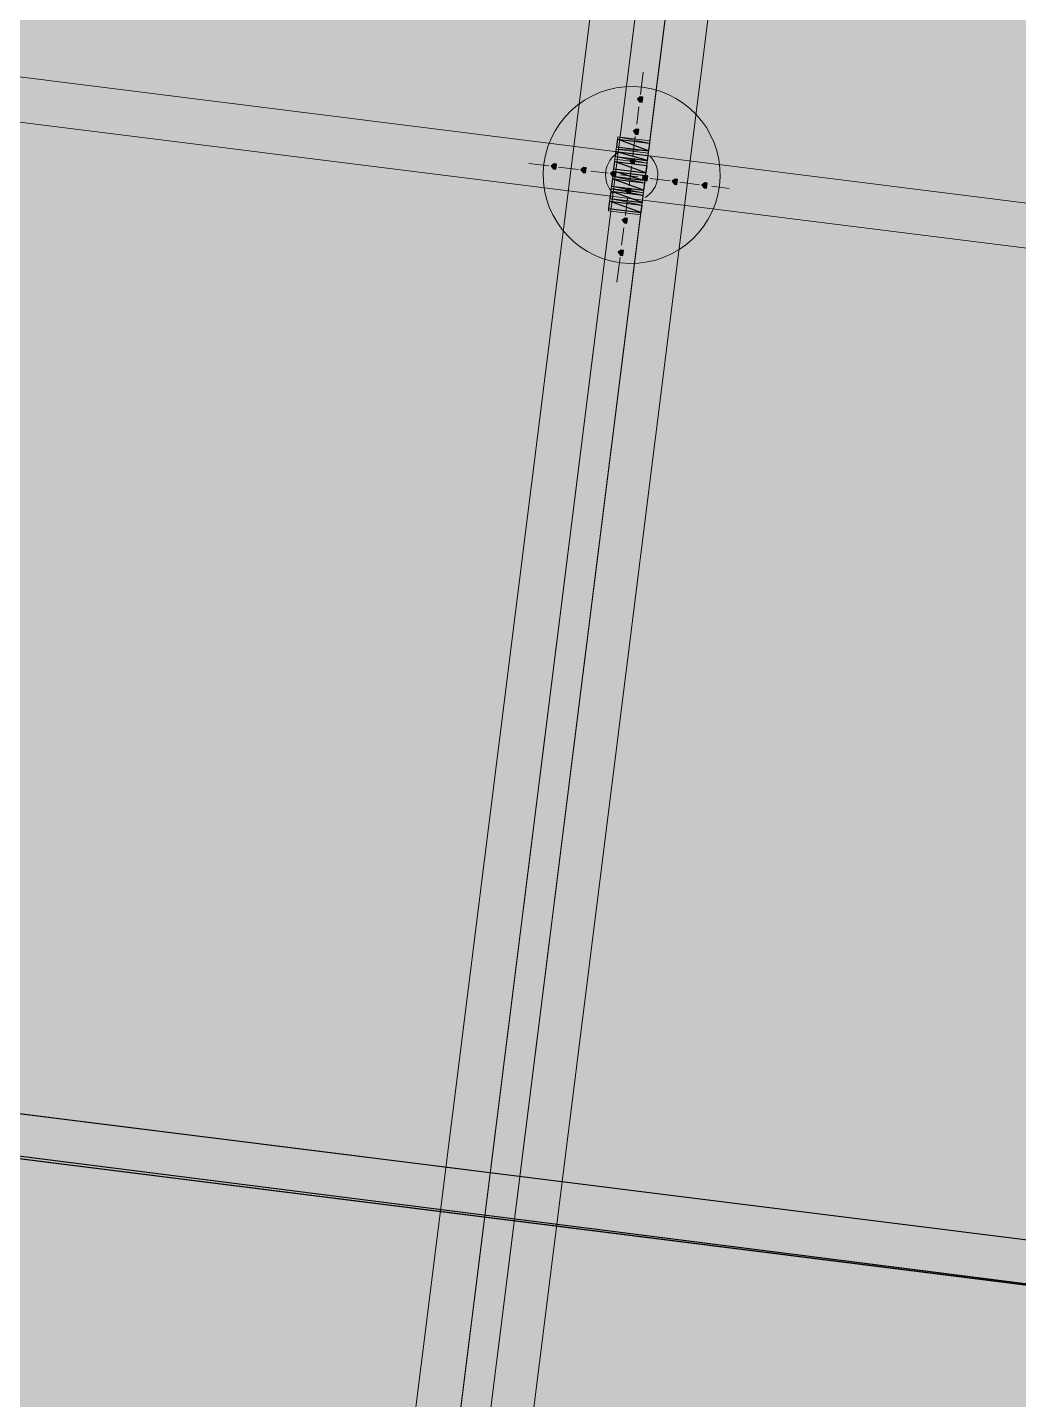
# Model space of a CAD drawing. Header units: metres. Extents: x -4 to 509425, y 7549 to 4732445.
# Drawn here: x 476067.298 to 476070.667, y 4719754.776 to 4719759.44 of the extents above; entities that cross this region are included whole.
import ezdxf

# ---------------------------------------------------------------- set-up
doc = ezdxf.new("R2010")
doc.units = ezdxf.units.M
doc.header["$LTSCALE"] = 0.01
doc.header["$MEASUREMENT"] = 0
doc.layers.get('0').update_dxf_attribs({"lineweight": 0})
doc.layers.add('_SUBESTACIÓN', color=1, linetype='Continuous')
doc.layers.add('SUBESTACION LA VID', color=253, linetype='Continuous')

# ---------------------------------------------------------------- blocks, each defined once
blk = doc.blocks.new('A$Cfff6051d')
at = {"layer": 'SUBESTACION LA VID', "transparency": 33554687}
h = blk.add_hatch(color=256, dxfattribs=at)
h.dxf.hatch_style = 2
h.paths.add_polyline_path([(476069.388, 4719759.1941), (476069.3891, 4719759.2025), (476069.3807, 4719759.2036), (476069.3712, 4719759.1962), (476069.3786, 4719759.1868), (476069.387, 4719759.1857)])
h = blk.add_hatch(color=256, dxfattribs=at)
h.dxf.hatch_style = 2
h.paths.add_polyline_path([(476069.3743, 4719759.0849), (476069.3754, 4719759.0933), (476069.367, 4719759.0944), (476069.3575, 4719759.087), (476069.3649, 4719759.0776), (476069.3733, 4719759.0765)])
h = blk.add_hatch(color=256, dxfattribs=at)
h.dxf.hatch_style = 2
h.paths.add_polyline_path([(476069.095, 4719758.9664), (476069.096, 4719758.9748), (476069.0876, 4719758.9758), (476069.0782, 4719758.9685), (476069.0855, 4719758.959), (476069.0939, 4719758.958)])
h = blk.add_hatch(color=256, dxfattribs=at)
h.dxf.hatch_style = 2
h.paths.add_polyline_path([(476069.3617, 4719758.9841), (476069.3628, 4719758.9925), (476069.3544, 4719758.9936), (476069.3449, 4719758.9862), (476069.3523, 4719758.9768), (476069.3607, 4719758.9757)])
h = blk.add_hatch(color=256, dxfattribs=at)
h.dxf.hatch_style = 2
h.paths.add_polyline_path([(476069.1958, 4719758.9537), (476069.1968, 4719758.9621), (476069.1884, 4719758.9632), (476069.179, 4719758.9558), (476069.1863, 4719758.9464), (476069.1947, 4719758.9453)])
h = blk.add_hatch(color=256, dxfattribs=at)
h.dxf.hatch_style = 2
h.paths.add_polyline_path([(476069.2966, 4719758.9411), (476069.2976, 4719758.9495), (476069.2892, 4719758.9505), (476069.2798, 4719758.9432), (476069.2871, 4719758.9337), (476069.2955, 4719758.9327)])
h = blk.add_hatch(color=256, dxfattribs=at)
h.dxf.hatch_style = 2
h.paths.add_polyline_path([(476069.4058, 4719758.9274), (476069.4069, 4719758.9358), (476069.3985, 4719758.9368), (476069.389, 4719758.9295), (476069.3963, 4719758.92), (476069.4047, 4719758.919)])
h = blk.add_hatch(color=256, dxfattribs=at)
h.dxf.hatch_style = 2
h.paths.add_polyline_path([(476069.3491, 4719758.8833), (476069.3501, 4719758.8917), (476069.3417, 4719758.8928), (476069.3323, 4719758.8854), (476069.3396, 4719758.876), (476069.348, 4719758.8749)])
h = blk.add_hatch(color=256, dxfattribs=at)
h.dxf.hatch_style = 2
h.paths.add_polyline_path([(476069.5066, 4719758.9148), (476069.5077, 4719758.9232), (476069.4993, 4719758.9242), (476069.4898, 4719758.9169), (476069.4971, 4719758.9074), (476069.5055, 4719758.9064)])
h = blk.add_hatch(color=256, dxfattribs=at)
h.dxf.hatch_style = 2
h.paths.add_polyline_path([(476069.6074, 4719758.9021), (476069.6085, 4719758.9105), (476069.6001, 4719758.9116), (476069.5906, 4719758.9042), (476069.5979, 4719758.8948), (476069.6064, 4719758.8937)])
h = blk.add_hatch(color=256, dxfattribs=at)
h.dxf.hatch_style = 2
h.paths.add_polyline_path([(476069.3364, 4719758.7825), (476069.3375, 4719758.7909), (476069.3291, 4719758.792), (476069.3196, 4719758.7846), (476069.327, 4719758.7752), (476069.3354, 4719758.7741)])
h = blk.add_hatch(color=256, dxfattribs=at)
h.dxf.hatch_style = 2
h.paths.add_polyline_path([(476069.3227, 4719758.6733), (476069.3238, 4719758.6817), (476069.3154, 4719758.6828), (476069.3059, 4719758.6754), (476069.3133, 4719758.666), (476069.3217, 4719758.6649)])
at = {"layer": 'SUBESTACION LA VID', "lineweight": 15}
for p, q in [((476073.0778, 4719758.5438), (475977.8264, 4719770.4854)), ((476073.0589, 4719758.3926), (475977.8075, 4719770.3342)), ((476072.6429, 4719755.0745), (475976.8959, 4719767.0782)), ((476072.6239, 4719754.9233), (475976.8769, 4719766.927)), ((476069.682, 4719762.0156), (476068.5141, 4719752.6996)), ((476069.7829, 4719762.003), (476068.6149, 4719752.687)), ((476069.3912, 4719759.2876), (476069.3817, 4719759.212)), ((476069.3765, 4719759.17), (476069.3691, 4719759.1112)), ((476069.4048, 4719759.0555), (476069.3124, 4719759.0671)), ((476069.3638, 4719759.0692), (476069.3554, 4719759.002)), ((476069.3029, 4719759.0597), (476069.2998, 4719759.0345)), ((476069.3071, 4719759.0251), (476069.3995, 4719759.0135)), ((476069.3071, 4719759.0251), (476069.3995, 4719759.0135)), ((476069.3082, 4719759.0335), (476069.3082, 4719759.0335)), ((476069.3113, 4719759.0587), (476069.3113, 4719759.0587)), ((476069.4006, 4719759.0219), (476069.4006, 4719759.0219)), ((476069.4037, 4719759.0471), (476069.4037, 4719759.0471)), ((476069.409, 4719759.0208), (476069.4121, 4719759.0461)), ((476069.0698, 4719758.9695), (476069.0026, 4719758.9779)), ((476069.2935, 4719758.9841), (476069.2903, 4719758.9589)), ((476069.2977, 4719759.0177), (476069.2956, 4719759.0009)), ((476069.3019, 4719758.9831), (476069.3019, 4719758.9831)), ((476069.3953, 4719758.9799), (476069.3029, 4719758.9915)), ((476069.3029, 4719758.9915), (476069.3953, 4719758.9799)), ((476069.304, 4719758.9999), (476069.304, 4719758.9999)), ((476069.3061, 4719759.0167), (476069.3061, 4719759.0167)), ((476069.3964, 4719758.9883), (476069.3964, 4719758.9883)), ((476069.4048, 4719758.9872), (476069.4079, 4719759.0124)), ((476069.1706, 4719758.9569), (476069.1034, 4719758.9653)), ((476069.2714, 4719758.9442), (476069.2126, 4719758.9516)), ((476069.2955, 4719758.9327), (476069.3879, 4719758.9211)), ((476069.2976, 4719758.9495), (476069.39, 4719758.9379)), ((476069.2987, 4719758.9579), (476069.2987, 4719758.9579)), ((476069.3722, 4719758.9316), (476069.3134, 4719758.939)), ((476069.3512, 4719758.9684), (476069.3428, 4719758.9012)), ((476069.3911, 4719758.9463), (476069.3911, 4719758.9463)), ((476069.3943, 4719758.9715), (476069.3943, 4719758.9715)), ((476069.3995, 4719758.9452), (476069.4027, 4719758.9704)), ((476069.2777, 4719758.8581), (476069.2808, 4719758.8833)), ((476069.2829, 4719758.9001), (476069.2861, 4719758.9253)), ((476069.2892, 4719758.8823), (476069.2892, 4719758.8823)), ((476069.3827, 4719758.8791), (476069.2903, 4719758.8907)), ((476069.2903, 4719758.8907), (476069.3827, 4719758.8791)), ((476069.2913, 4719758.8991), (476069.2913, 4719758.8991)), ((476069.2945, 4719758.9243), (476069.2945, 4719758.9243)), ((476069.3837, 4719758.8875), (476069.3837, 4719758.8875)), ((476069.3869, 4719758.9127), (476069.3869, 4719758.9127)), ((476069.3953, 4719758.9116), (476069.3921, 4719758.8864)), ((476069.4814, 4719758.9179), (476069.4142, 4719758.9263)), ((476069.5822, 4719758.9053), (476069.515, 4719758.9137)), ((476069.683, 4719758.8926), (476069.6242, 4719758.9)), ((476069.2734, 4719758.8245), (476069.2766, 4719758.8497)), ((476069.285, 4719758.8487), (476069.285, 4719758.8487)), ((476069.2861, 4719758.8571), (476069.3785, 4719758.8455)), ((476069.3375, 4719758.8592), (476069.3301, 4719758.8004)), ((476069.3774, 4719758.8371), (476069.3774, 4719758.8371)), ((476069.3816, 4719758.8707), (476069.3816, 4719758.8707)), ((476069.3858, 4719758.836), (476069.3827, 4719758.8108)), ((476069.39, 4719758.8696), (476069.3869, 4719758.8444)), ((476069.3732, 4719758.8035), (476069.2808, 4719758.8151)), ((476069.2818, 4719758.8235), (476069.2818, 4719758.8235)), ((476069.3742, 4719758.8119), (476069.3742, 4719758.8119)), ((476069.3249, 4719758.7584), (476069.3175, 4719758.6996)), ((476069.3122, 4719758.6576), (476069.3017, 4719758.5735))]:
    blk.add_line(p, q, dxfattribs=at)
at = {"layer": 'SUBESTACION LA VID', "lineweight": 0}
for p, q in [((476069.3953, 4719758.9799), (476069.2945, 4719758.9925)), ((476069.2977, 4719759.0177), (476069.4069, 4719759.004))]:
    blk.add_line(p, q, dxfattribs=at)
at = {"layer": 'SUBESTACION LA VID', "lineweight": 15}
for points in [[(476073.0589, 4719758.3926), (476073.0778, 4719758.5438), (475977.8264, 4719770.4854), (475977.8075, 4719770.3342), (476073.0589, 4719758.3926)], [(476070.2133, 4719767.478), (476069.9721, 4719765.5543), (476065.5889, 4719730.5921)], [(476065.9837, 4719730.5426), (476070.3669, 4719765.5048), (476070.6081, 4719767.4285)], [(476072.6239, 4719754.9233), (476072.6429, 4719755.0745), (475976.8959, 4719767.0782), (475976.8769, 4719766.927), (476072.6239, 4719754.9233)], [(476069.682, 4719762.0156), (476069.7829, 4719762.003), (476068.6149, 4719752.687), (476068.5141, 4719752.6996), (476069.682, 4719762.0156)], [(476069.4069, 4719759.004), (476069.4079, 4719759.0124), (476069.3995, 4719759.0135), (476069.4079, 4719759.0124), (476069.409, 4719759.0208), (476069.4121, 4719759.0461), (476069.4132, 4719759.0545), (476069.4048, 4719759.0555), (476069.3124, 4719759.0671), (476069.304, 4719759.0681), (476069.3029, 4719759.0597), (476069.2998, 4719759.0345), (476069.2987, 4719759.0261), (476069.3071, 4719759.0251), (476069.2987, 4719759.0261), (476069.2977, 4719759.0177), (476069.2956, 4719759.0009), (476069.2945, 4719758.9925), (476069.3029, 4719758.9915), (476069.2945, 4719758.9925), (476069.2935, 4719758.9841), (476069.2903, 4719758.9589), (476069.2892, 4719758.9505), (476069.2976, 4719758.9495), (476069.2955, 4719758.9327), (476069.2871, 4719758.9337), (476069.2861, 4719758.9253), (476069.2829, 4719758.9001), (476069.2819, 4719758.8917), (476069.2903, 4719758.8907), (476069.2819, 4719758.8917), (476069.2808, 4719758.8833), (476069.2777, 4719758.8581), (476069.2861, 4719758.8571), (476069.2777, 4719758.8581), (476069.2766, 4719758.8497), (476069.2734, 4719758.8245), (476069.2724, 4719758.8161), (476069.2808, 4719758.8151), (476069.3732, 4719758.8035), (476069.3816, 4719758.8024), (476069.3827, 4719758.8108), (476069.3858, 4719758.836), (476069.3869, 4719758.8444), (476069.3785, 4719758.8455), (476069.3869, 4719758.8444), (476069.39, 4719758.8696), (476069.3911, 4719758.878), (476069.3827, 4719758.8791), (476069.3911, 4719758.878), (476069.3921, 4719758.8864), (476069.3953, 4719758.9116), (476069.3963, 4719758.92), (476069.3879, 4719758.9211), (476069.39, 4719758.9379), (476069.3985, 4719758.9368), (476069.3995, 4719758.9452), (476069.4027, 4719758.9704), (476069.4037, 4719758.9788), (476069.3953, 4719758.9799), (476069.4037, 4719758.9788), (476069.4048, 4719758.9872), (476069.4069, 4719759.004)], [(476069.2861, 4719758.8571), (476069.2861, 4719758.8571), (476069.3785, 4719758.8455)]]:
    blk.add_lwpolyline(points, dxfattribs=at)
at = {"layer": 'SUBESTACION LA VID'}
for points in [[(476069.388, 4719759.1941), (476069.3891, 4719759.2025), (476069.3807, 4719759.2036), (476069.3712, 4719759.1962), (476069.3786, 4719759.1868), (476069.387, 4719759.1857)], [(476069.3743, 4719759.0849), (476069.3754, 4719759.0933), (476069.367, 4719759.0944), (476069.3575, 4719759.087), (476069.3649, 4719759.0776), (476069.3733, 4719759.0765)], [(476069.095, 4719758.9664), (476069.096, 4719758.9748), (476069.0876, 4719758.9758), (476069.0782, 4719758.9685), (476069.0855, 4719758.959), (476069.0939, 4719758.958)], [(476069.3617, 4719758.9841), (476069.3628, 4719758.9925), (476069.3544, 4719758.9936), (476069.3449, 4719758.9862), (476069.3523, 4719758.9768), (476069.3607, 4719758.9757)], [(476069.1958, 4719758.9537), (476069.1968, 4719758.9621), (476069.1884, 4719758.9632), (476069.179, 4719758.9558), (476069.1863, 4719758.9464), (476069.1947, 4719758.9453)], [(476069.2966, 4719758.9411), (476069.2976, 4719758.9495), (476069.2892, 4719758.9505), (476069.2798, 4719758.9432), (476069.2871, 4719758.9337), (476069.2955, 4719758.9327)], [(476069.4058, 4719758.9274), (476069.4069, 4719758.9358), (476069.3985, 4719758.9368), (476069.389, 4719758.9295), (476069.3963, 4719758.92), (476069.4047, 4719758.919)], [(476069.3491, 4719758.8833), (476069.3501, 4719758.8917), (476069.3417, 4719758.8928), (476069.3323, 4719758.8854), (476069.3396, 4719758.876), (476069.348, 4719758.8749)], [(476069.5066, 4719758.9148), (476069.5077, 4719758.9232), (476069.4993, 4719758.9242), (476069.4898, 4719758.9169), (476069.4971, 4719758.9074), (476069.5055, 4719758.9064)], [(476069.6074, 4719758.9021), (476069.6085, 4719758.9105), (476069.6001, 4719758.9116), (476069.5906, 4719758.9042), (476069.5979, 4719758.8948), (476069.6064, 4719758.8937)], [(476069.3364, 4719758.7825), (476069.3375, 4719758.7909), (476069.3291, 4719758.792), (476069.3196, 4719758.7846), (476069.327, 4719758.7752), (476069.3354, 4719758.7741)], [(476069.3227, 4719758.6733), (476069.3238, 4719758.6817), (476069.3154, 4719758.6828), (476069.3059, 4719758.6754), (476069.3133, 4719758.666), (476069.3217, 4719758.6649)]]:
    blk.add_lwpolyline(points, close=True, dxfattribs=at)
at = {"layer": 'SUBESTACION LA VID', "lineweight": 0}
for points in [[(476069.388, 4719759.1941), (476069.3891, 4719759.2025), (476069.3807, 4719759.2036), (476069.3712, 4719759.1962), (476069.3786, 4719759.1868), (476069.387, 4719759.1857)], [(476069.3743, 4719759.0849), (476069.3754, 4719759.0933), (476069.367, 4719759.0944), (476069.3575, 4719759.087), (476069.3649, 4719759.0776), (476069.3733, 4719759.0765)], [(476069.095, 4719758.9664), (476069.096, 4719758.9748), (476069.0876, 4719758.9758), (476069.0782, 4719758.9685), (476069.0855, 4719758.959), (476069.0939, 4719758.958)], [(476069.3617, 4719758.9841), (476069.3628, 4719758.9925), (476069.3544, 4719758.9936), (476069.3449, 4719758.9862), (476069.3523, 4719758.9768), (476069.3607, 4719758.9757)], [(476069.1958, 4719758.9537), (476069.1968, 4719758.9621), (476069.1884, 4719758.9632), (476069.179, 4719758.9558), (476069.1863, 4719758.9464), (476069.1947, 4719758.9453)], [(476069.2966, 4719758.9411), (476069.2976, 4719758.9495), (476069.2892, 4719758.9505), (476069.2798, 4719758.9432), (476069.2871, 4719758.9337), (476069.2955, 4719758.9327)], [(476069.4058, 4719758.9274), (476069.4069, 4719758.9358), (476069.3985, 4719758.9368), (476069.389, 4719758.9295), (476069.3963, 4719758.92), (476069.4047, 4719758.919)], [(476069.3491, 4719758.8833), (476069.3501, 4719758.8917), (476069.3417, 4719758.8928), (476069.3323, 4719758.8854), (476069.3396, 4719758.876), (476069.348, 4719758.8749)], [(476069.5066, 4719758.9148), (476069.5077, 4719758.9232), (476069.4993, 4719758.9242), (476069.4898, 4719758.9169), (476069.4971, 4719758.9074), (476069.5055, 4719758.9064)], [(476069.6074, 4719758.9021), (476069.6085, 4719758.9105), (476069.6001, 4719758.9116), (476069.5906, 4719758.9042), (476069.5979, 4719758.8948), (476069.6064, 4719758.8937)], [(476069.3364, 4719758.7825), (476069.3375, 4719758.7909), (476069.3291, 4719758.792), (476069.3196, 4719758.7846), (476069.327, 4719758.7752), (476069.3354, 4719758.7741)], [(476069.3227, 4719758.6733), (476069.3238, 4719758.6817), (476069.3154, 4719758.6828), (476069.3059, 4719758.6754), (476069.3133, 4719758.666), (476069.3217, 4719758.6649)]]:
    blk.add_lwpolyline(points, close=True, dxfattribs=at)
for points in [[(476069.3124, 4719759.0671), (476069.4132, 4719759.0545), (476069.304, 4719759.0681), (476069.4132, 4719759.0545), (476069.304, 4719759.0681), (476069.4132, 4719759.0545), (476069.304, 4719759.0681), (476069.4132, 4719759.0545), (476069.304, 4719759.0681), (476069.4121, 4719759.0461), (476069.3029, 4719759.0597), (476069.4121, 4719759.0461), (476069.3029, 4719759.0597)], [(476069.409, 4719759.0208), (476069.2987, 4719759.0261), (476069.4079, 4719759.0124), (476069.2987, 4719759.0261), (476069.4079, 4719759.0124)], [(476069.3995, 4719759.0135), (476069.2987, 4719759.0261), (476069.3995, 4719759.0135)], [(476069.2987, 4719759.0261), (476069.4079, 4719759.0124), (476069.2987, 4719759.0261), (476069.4079, 4719759.0124), (476069.2987, 4719759.0261), (476069.4079, 4719759.0124), (476069.2987, 4719759.0261), (476069.4079, 4719759.0124), (476069.2987, 4719759.0261), (476069.4079, 4719759.0124), (476069.2987, 4719759.0261), (476069.4079, 4719759.0124)], [(476069.409, 4719759.0208), (476069.2998, 4719759.0345), (476069.409, 4719759.0208), (476069.2998, 4719759.0345), (476069.409, 4719759.0208), (476069.2998, 4719759.0345), (476069.409, 4719759.0208), (476069.2998, 4719759.0345)], [(476069.2935, 4719758.9841), (476069.4027, 4719758.9704), (476069.2935, 4719758.9841), (476069.4027, 4719758.9704), (476069.2935, 4719758.9841), (476069.4027, 4719758.9704), (476069.2935, 4719758.9841), (476069.4027, 4719758.9704)], [(476069.2956, 4719759.0009), (476069.4037, 4719758.9788), (476069.2945, 4719758.9925), (476069.4037, 4719758.9788), (476069.2945, 4719758.9925), (476069.4037, 4719758.9788), (476069.2945, 4719758.9925), (476069.4037, 4719758.9788), (476069.2945, 4719758.9925), (476069.4037, 4719758.9788), (476069.2945, 4719758.9925), (476069.4037, 4719758.9788)], [(476069.3029, 4719758.9915), (476069.4037, 4719758.9788), (476069.2945, 4719758.9925), (476069.4037, 4719758.9788), (476069.2945, 4719758.9925), (476069.4037, 4719758.9788)], [(476069.2955, 4719758.9327), (476069.3963, 4719758.92), (476069.2871, 4719758.9337), (476069.3963, 4719758.92), (476069.2871, 4719758.9337), (476069.3963, 4719758.92), (476069.2871, 4719758.9337), (476069.3953, 4719758.9116), (476069.2861, 4719758.9253), (476069.3953, 4719758.9116), (476069.2861, 4719758.9253), (476069.3953, 4719758.9116), (476069.2861, 4719758.9253)], [(476069.3985, 4719758.9368), (476069.2892, 4719758.9505), (476069.3985, 4719758.9368), (476069.2892, 4719758.9505), (476069.3985, 4719758.9368), (476069.2892, 4719758.9505), (476069.3985, 4719758.9368), (476069.2892, 4719758.9505), (476069.39, 4719758.9379)], [(476069.3995, 4719758.9452), (476069.2903, 4719758.9589), (476069.3995, 4719758.9452), (476069.2903, 4719758.9589), (476069.3995, 4719758.9452)], [(476069.2819, 4719758.8917), (476069.39, 4719758.8696), (476069.2808, 4719758.8833)], [(476069.2829, 4719758.9001), (476069.3911, 4719758.878), (476069.2819, 4719758.8917), (476069.3911, 4719758.878), (476069.2819, 4719758.8917), (476069.3911, 4719758.878)], [(476069.3827, 4719758.8791), (476069.2819, 4719758.8917), (476069.3827, 4719758.8791)], [(476069.2819, 4719758.8917), (476069.3911, 4719758.878), (476069.2819, 4719758.8917), (476069.3911, 4719758.878), (476069.2819, 4719758.8917), (476069.3911, 4719758.878), (476069.2819, 4719758.8917), (476069.3911, 4719758.878), (476069.2819, 4719758.8917), (476069.3911, 4719758.878)], [(476069.3921, 4719758.8864), (476069.2829, 4719758.9001), (476069.3921, 4719758.8864), (476069.2829, 4719758.9001), (476069.3921, 4719758.8864)], [(476069.2861, 4719758.8571), (476069.3869, 4719758.8444), (476069.2777, 4719758.8581), (476069.3858, 4719758.836), (476069.2766, 4719758.8497), (476069.3858, 4719758.836), (476069.2766, 4719758.8497), (476069.3858, 4719758.836), (476069.2766, 4719758.8497), (476069.3858, 4719758.836), (476069.2766, 4719758.8497), (476069.3858, 4719758.836), (476069.2766, 4719758.8497)], [(476069.3869, 4719758.8444), (476069.2777, 4719758.8581), (476069.3869, 4719758.8444), (476069.2777, 4719758.8581), (476069.3869, 4719758.8444), (476069.2777, 4719758.8581), (476069.3869, 4719758.8444), (476069.2777, 4719758.8581), (476069.3869, 4719758.8444), (476069.2777, 4719758.8581), (476069.3869, 4719758.8444), (476069.2777, 4719758.8581), (476069.3785, 4719758.8455)], [(476069.3816, 4719758.8024), (476069.2724, 4719758.8161), (476069.3816, 4719758.8024), (476069.2724, 4719758.8161), (476069.3816, 4719758.8024), (476069.2724, 4719758.8161), (476069.3816, 4719758.8024), (476069.2724, 4719758.8161), (476069.3816, 4719758.8024), (476069.2724, 4719758.8161), (476069.3732, 4719758.8035)], [(476069.3827, 4719758.8108), (476069.2734, 4719758.8245), (476069.3827, 4719758.8108)]]:
    blk.add_lwpolyline(points, dxfattribs=at)
at = {"layer": 'SUBESTACION LA VID'}
for points in [[(475976.8769, 4719766.927), (475976.8769, 4719766.927), (475976.8959, 4719767.0782), (475976.8959, 4719767.0782), (475976.8959, 4719767.0782), (476072.6239, 4719754.9233), (476072.6239, 4719754.9233), (476072.6239, 4719754.9233), (475976.8769, 4719766.927), (475976.8769, 4719766.927)], [(475976.8959, 4719767.0782), (475976.8959, 4719767.0782), (476072.6239, 4719754.9233), (476072.6239, 4719754.9233), (476072.6239, 4719754.9233), (476072.6429, 4719755.0745), (476072.6429, 4719755.0745), (476072.6429, 4719755.0745), (475976.8959, 4719767.0782), (475976.8959, 4719767.0782)], [(476069.3029, 4719759.0597), (476069.3029, 4719759.0597), (476069.409, 4719759.0208), (476069.409, 4719759.0208), (476069.409, 4719759.0208), (476069.2998, 4719759.0345), (476069.2998, 4719759.0345), (476069.2998, 4719759.0345), (476069.3029, 4719759.0597), (476069.3029, 4719759.0597)], [(476069.4121, 4719759.0461), (476069.4121, 4719759.0461), (476069.3029, 4719759.0597), (476069.3029, 4719759.0597), (476069.3029, 4719759.0597), (476069.409, 4719759.0208), (476069.409, 4719759.0208), (476069.409, 4719759.0208), (476069.4121, 4719759.0461), (476069.4121, 4719759.0461)], [(476069.2935, 4719758.9841), (476069.2935, 4719758.9841), (476069.3995, 4719758.9452), (476069.3995, 4719758.9452), (476069.3995, 4719758.9452), (476069.2903, 4719758.9589), (476069.2903, 4719758.9589), (476069.2903, 4719758.9589), (476069.2935, 4719758.9841), (476069.2935, 4719758.9841)], [(476069.4027, 4719758.9704), (476069.4027, 4719758.9704), (476069.2935, 4719758.9841), (476069.2935, 4719758.9841), (476069.2935, 4719758.9841), (476069.3995, 4719758.9452), (476069.3995, 4719758.9452), (476069.3995, 4719758.9452), (476069.4027, 4719758.9704), (476069.4027, 4719758.9704)], [(476069.2977, 4719759.0177), (476069.2977, 4719759.0177), (476069.4048, 4719758.9872), (476069.4048, 4719758.9872), (476069.4048, 4719758.9872), (476069.2956, 4719759.0009), (476069.2956, 4719759.0009), (476069.2956, 4719759.0009), (476069.2977, 4719759.0177), (476069.2977, 4719759.0177)], [(476069.4069, 4719759.004), (476069.4069, 4719759.004), (476069.2977, 4719759.0177), (476069.2977, 4719759.0177), (476069.2977, 4719759.0177), (476069.4048, 4719758.9872), (476069.4048, 4719758.9872), (476069.4048, 4719758.9872), (476069.4069, 4719759.004), (476069.4069, 4719759.004)], [(476069.2976, 4719758.9495), (476069.2976, 4719758.9495), (476069.3879, 4719758.9211), (476069.3879, 4719758.9211), (476069.3879, 4719758.9211), (476069.2955, 4719758.9327), (476069.2955, 4719758.9327), (476069.2955, 4719758.9327), (476069.2976, 4719758.9495), (476069.2976, 4719758.9495)], [(476069.39, 4719758.9379), (476069.39, 4719758.9379), (476069.2976, 4719758.9495), (476069.2976, 4719758.9495), (476069.2976, 4719758.9495), (476069.3879, 4719758.9211), (476069.3879, 4719758.9211), (476069.3879, 4719758.9211), (476069.39, 4719758.9379), (476069.39, 4719758.9379)], [(476069.2808, 4719758.8833), (476069.2808, 4719758.8833), (476069.3869, 4719758.8444), (476069.3869, 4719758.8444), (476069.3869, 4719758.8444), (476069.2777, 4719758.8581), (476069.2777, 4719758.8581), (476069.2777, 4719758.8581), (476069.2808, 4719758.8833), (476069.2808, 4719758.8833)], [(476069.39, 4719758.8696), (476069.39, 4719758.8696), (476069.2808, 4719758.8833), (476069.2808, 4719758.8833), (476069.2808, 4719758.8833), (476069.3869, 4719758.8444), (476069.3869, 4719758.8444), (476069.3869, 4719758.8444), (476069.39, 4719758.8696), (476069.39, 4719758.8696)], [(476069.2861, 4719758.9253), (476069.2861, 4719758.9253), (476069.3921, 4719758.8864), (476069.3921, 4719758.8864), (476069.3921, 4719758.8864), (476069.2829, 4719758.9001), (476069.2829, 4719758.9001), (476069.2829, 4719758.9001), (476069.2861, 4719758.9253), (476069.2861, 4719758.9253)], [(476069.3953, 4719758.9116), (476069.3953, 4719758.9116), (476069.2861, 4719758.9253), (476069.2861, 4719758.9253), (476069.2861, 4719758.9253), (476069.3921, 4719758.8864), (476069.3921, 4719758.8864), (476069.3921, 4719758.8864), (476069.3953, 4719758.9116), (476069.3953, 4719758.9116)], [(476069.2766, 4719758.8497), (476069.2766, 4719758.8497), (476069.3827, 4719758.8108), (476069.3827, 4719758.8108), (476069.3827, 4719758.8108), (476069.2734, 4719758.8245), (476069.2734, 4719758.8245), (476069.2734, 4719758.8245), (476069.2766, 4719758.8497), (476069.2766, 4719758.8497)], [(476069.3858, 4719758.836), (476069.3858, 4719758.836), (476069.2766, 4719758.8497), (476069.2766, 4719758.8497), (476069.2766, 4719758.8497), (476069.3827, 4719758.8108), (476069.3827, 4719758.8108), (476069.3827, 4719758.8108), (476069.3858, 4719758.836), (476069.3858, 4719758.836)]]:
    blk.add_open_spline(points, degree=3, knots=[0, 0, 0, 0, 1, 1, 1, 2, 2, 2, 3, 3, 3, 3], dxfattribs=at)
at = {"layer": 'SUBESTACION LA VID', "lineweight": 0}
for points in [[(475976.8769, 4719766.927), (475976.8769, 4719766.927), (475976.8959, 4719767.0782), (475976.8959, 4719767.0782), (475976.8959, 4719767.0782), (476072.6239, 4719754.9233), (476072.6239, 4719754.9233), (476072.6239, 4719754.9233), (475976.8769, 4719766.927), (475976.8769, 4719766.927)], [(475976.8959, 4719767.0782), (475976.8959, 4719767.0782), (476072.6239, 4719754.9233), (476072.6239, 4719754.9233), (476072.6239, 4719754.9233), (476072.6429, 4719755.0745), (476072.6429, 4719755.0745), (476072.6429, 4719755.0745), (475976.8959, 4719767.0782), (475976.8959, 4719767.0782)], [(476069.3029, 4719759.0597), (476069.3029, 4719759.0597), (476069.409, 4719759.0208), (476069.409, 4719759.0208), (476069.409, 4719759.0208), (476069.2998, 4719759.0345), (476069.2998, 4719759.0345), (476069.2998, 4719759.0345), (476069.3029, 4719759.0597), (476069.3029, 4719759.0597)], [(476069.4121, 4719759.0461), (476069.4121, 4719759.0461), (476069.3029, 4719759.0597), (476069.3029, 4719759.0597), (476069.3029, 4719759.0597), (476069.409, 4719759.0208), (476069.409, 4719759.0208), (476069.409, 4719759.0208), (476069.4121, 4719759.0461), (476069.4121, 4719759.0461)], [(476069.2935, 4719758.9841), (476069.2935, 4719758.9841), (476069.3995, 4719758.9452), (476069.3995, 4719758.9452), (476069.3995, 4719758.9452), (476069.2903, 4719758.9589), (476069.2903, 4719758.9589), (476069.2903, 4719758.9589), (476069.2935, 4719758.9841), (476069.2935, 4719758.9841)], [(476069.4027, 4719758.9704), (476069.4027, 4719758.9704), (476069.2935, 4719758.9841), (476069.2935, 4719758.9841), (476069.2935, 4719758.9841), (476069.3995, 4719758.9452), (476069.3995, 4719758.9452), (476069.3995, 4719758.9452), (476069.4027, 4719758.9704), (476069.4027, 4719758.9704)], [(476069.2977, 4719759.0177), (476069.2977, 4719759.0177), (476069.4048, 4719758.9872), (476069.4048, 4719758.9872), (476069.4048, 4719758.9872), (476069.2956, 4719759.0009), (476069.2956, 4719759.0009), (476069.2956, 4719759.0009), (476069.2977, 4719759.0177), (476069.2977, 4719759.0177)], [(476069.4069, 4719759.004), (476069.4069, 4719759.004), (476069.2977, 4719759.0177), (476069.2977, 4719759.0177), (476069.2977, 4719759.0177), (476069.4048, 4719758.9872), (476069.4048, 4719758.9872), (476069.4048, 4719758.9872), (476069.4069, 4719759.004), (476069.4069, 4719759.004)], [(476069.2976, 4719758.9495), (476069.2976, 4719758.9495), (476069.3879, 4719758.9211), (476069.3879, 4719758.9211), (476069.3879, 4719758.9211), (476069.2955, 4719758.9327), (476069.2955, 4719758.9327), (476069.2955, 4719758.9327), (476069.2976, 4719758.9495), (476069.2976, 4719758.9495)], [(476069.39, 4719758.9379), (476069.39, 4719758.9379), (476069.2976, 4719758.9495), (476069.2976, 4719758.9495), (476069.2976, 4719758.9495), (476069.3879, 4719758.9211), (476069.3879, 4719758.9211), (476069.3879, 4719758.9211), (476069.39, 4719758.9379), (476069.39, 4719758.9379)], [(476069.2808, 4719758.8833), (476069.2808, 4719758.8833), (476069.3869, 4719758.8444), (476069.3869, 4719758.8444), (476069.3869, 4719758.8444), (476069.2777, 4719758.8581), (476069.2777, 4719758.8581), (476069.2777, 4719758.8581), (476069.2808, 4719758.8833), (476069.2808, 4719758.8833)], [(476069.39, 4719758.8696), (476069.39, 4719758.8696), (476069.2808, 4719758.8833), (476069.2808, 4719758.8833), (476069.2808, 4719758.8833), (476069.3869, 4719758.8444), (476069.3869, 4719758.8444), (476069.3869, 4719758.8444), (476069.39, 4719758.8696), (476069.39, 4719758.8696)], [(476069.2861, 4719758.9253), (476069.2861, 4719758.9253), (476069.3921, 4719758.8864), (476069.3921, 4719758.8864), (476069.3921, 4719758.8864), (476069.2829, 4719758.9001), (476069.2829, 4719758.9001), (476069.2829, 4719758.9001), (476069.2861, 4719758.9253), (476069.2861, 4719758.9253)], [(476069.3953, 4719758.9116), (476069.3953, 4719758.9116), (476069.2861, 4719758.9253), (476069.2861, 4719758.9253), (476069.2861, 4719758.9253), (476069.3921, 4719758.8864), (476069.3921, 4719758.8864), (476069.3921, 4719758.8864), (476069.3953, 4719758.9116), (476069.3953, 4719758.9116)], [(476069.2766, 4719758.8497), (476069.2766, 4719758.8497), (476069.3827, 4719758.8108), (476069.3827, 4719758.8108), (476069.3827, 4719758.8108), (476069.2734, 4719758.8245), (476069.2734, 4719758.8245), (476069.2734, 4719758.8245), (476069.2766, 4719758.8497), (476069.2766, 4719758.8497)], [(476069.3858, 4719758.836), (476069.3858, 4719758.836), (476069.2766, 4719758.8497), (476069.2766, 4719758.8497), (476069.2766, 4719758.8497), (476069.3827, 4719758.8108), (476069.3827, 4719758.8108), (476069.3827, 4719758.8108), (476069.3858, 4719758.836), (476069.3858, 4719758.836)]]:
    blk.add_open_spline(points, degree=3, knots=[0, 0, 0, 0, 1, 1, 1, 2, 2, 2, 3, 3, 3, 3], dxfattribs=at)
at = {"layer": 'SUBESTACION LA VID', "lineweight": 15}
for points, knots in [([(476069.0535, 4719758.9758), (476069.0329, 4719758.8111), (476069.1496, 4719758.6609), (476069.3143, 4719758.6402), (476069.479, 4719758.6196), (476069.6293, 4719758.7364), (476069.6499, 4719758.9011), (476069.6706, 4719759.0657), (476069.5538, 4719759.216), (476069.3891, 4719759.2366), (476069.2244, 4719759.2573), (476069.0742, 4719759.1405), (476069.0535, 4719758.9758)], [0, 0, 0, 0, 1, 1, 1, 2, 2, 2, 3, 3, 3, 4, 4, 4, 4]), ([(476069.3062, 4719759.0148), (476069.2826, 4719759.0007), (476069.2669, 4719758.9766), (476069.2635, 4719758.9494), (476069.2601, 4719758.9222), (476069.2695, 4719758.8949), (476069.2889, 4719758.8755)], [0, 0, 0, 0, 1, 1, 1, 2, 2, 2, 2]), ([(476069.397, 4719758.8619), (476069.4207, 4719758.8759), (476069.4365, 4719758.9001), (476069.4399, 4719758.9275), (476069.4433, 4719758.9548), (476069.4339, 4719758.9822), (476069.4143, 4719759.0015)], [0, 0, 0, 0, 1, 1, 1, 2, 2, 2, 2])]:
    blk.add_open_spline(points, degree=3, knots=knots, dxfattribs=at)

msp = doc.modelspace()

# ---------------------------------------------------------------- hatches: boundary and pattern name
at = {"layer": '_SUBESTACIÓN', "transparency": 33554559}
h = msp.add_hatch(color=1, dxfattribs=at)
h.dxf.hatch_style = 1
h.paths.add_polyline_path([(475968.6399, 4719805.825), (476089.9386, 4719790.615), (476078.1686, 4719696.74), (475956.8686, 4719711.9502)])

# ---------------------------------------------------------------- block references
at = {"linetype": 'Continuous'}
msp.add_blockref('A$Cfff6051d', (0, 0), dxfattribs=at)

doc.saveas('drawing.dxf')
